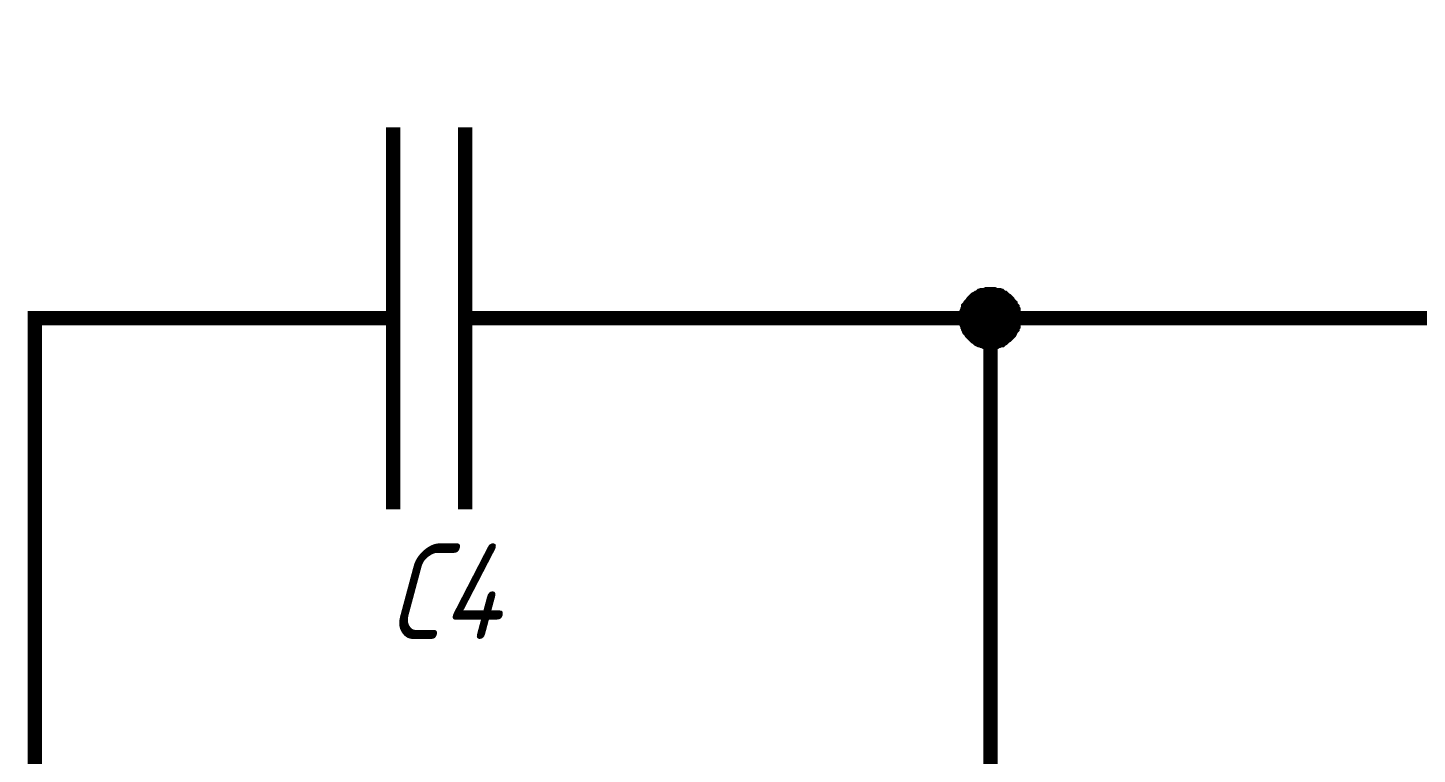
# Model space of a CAD drawing. Extents: x 196 to 1101, y 70 to 664.
# Drawn here: x 446.9 to 475.98, y 467.04 to 482.26 of the extents above; entities that cross this region are included whole.
import ezdxf

# ---------------------------------------------------------------- set-up
doc = ezdxf.new("R2010")
doc.units = 0
doc.header["$MEASUREMENT"] = 0
doc.layers.add('Sheet', color=255, linetype='CONTINUOUS')
doc.styles.add('GOST type A0', font='', dxfattribs={"oblique": 15, "height": 3.5})
doc.styles.get('GOST type A0').set_extended_font_data('GOST type A')

msp = doc.modelspace()

# ---------------------------------------------------------------- linework, layer by layer
at = {"layer": 'Sheet', "const_width": 0.3}
for points in [[(524.515, 581.171), (502.03, 581.171), (502.03, 476.18), (467.046, 476.18), (458.536, 476.18)], [(454.546, 480.172), (454.546, 472.172)], [(456.052, 480.172), (456.052, 472.172)], [(466.533, 476.18), (466.533, 476.211), (466.533, 476.227), (466.533, 476.258), (466.549, 476.289), (466.549, 476.304), (466.564, 476.335), (466.564, 476.351), (466.58, 476.382), (466.58, 476.398), (466.595, 476.413), (466.611, 476.444), (466.626, 476.46), (466.642, 476.475), (466.657, 476.491), (466.673, 476.522), (466.689, 476.537), (466.704, 476.553), (466.72, 476.568), (466.735, 476.584), (466.766, 476.6), (466.782, 476.6), (466.797, 476.615), (466.828, 476.631), (466.844, 476.646), (466.875, 476.646), (466.89, 476.662), (466.921, 476.662), (466.937, 476.662), (466.968, 476.677), (466.999, 476.677), (467.015, 476.677), (467.046, 476.677)], [(466.533, 476.18), (466.533, 476.211), (466.533, 476.227), (466.533, 476.258), (466.549, 476.289), (466.549, 476.304), (466.564, 476.335), (466.564, 476.351), (466.58, 476.382), (466.58, 476.398), (466.595, 476.413), (466.611, 476.444), (466.626, 476.46), (466.642, 476.475), (466.657, 476.491), (466.673, 476.522), (466.689, 476.537), (466.704, 476.553), (466.72, 476.568), (466.735, 476.584), (466.766, 476.6), (466.782, 476.6), (466.797, 476.615), (466.828, 476.631), (466.844, 476.646), (466.875, 476.646), (466.89, 476.662), (466.921, 476.662), (466.937, 476.662), (466.968, 476.677), (466.999, 476.677), (467.015, 476.677), (467.046, 476.677)], [(466.533, 476.18), (466.533, 476.211), (466.533, 476.227), (466.533, 476.258), (466.549, 476.289), (466.549, 476.304), (466.564, 476.335), (466.564, 476.351), (466.58, 476.382), (466.58, 476.398), (466.595, 476.413), (466.611, 476.444), (466.626, 476.46), (466.642, 476.475), (466.657, 476.491), (466.673, 476.522), (466.689, 476.537), (466.704, 476.553), (466.72, 476.568), (466.735, 476.584), (466.766, 476.6), (466.782, 476.6), (466.797, 476.615), (466.828, 476.631), (466.844, 476.646), (466.875, 476.646), (466.89, 476.662), (466.921, 476.662), (466.937, 476.662), (466.968, 476.677), (466.999, 476.677), (467.015, 476.677), (467.046, 476.677)], [(466.533, 476.18), (466.533, 476.211), (466.533, 476.227), (466.533, 476.258), (466.549, 476.289), (466.549, 476.304), (466.564, 476.335), (466.564, 476.351), (466.58, 476.382), (466.58, 476.398), (466.595, 476.413), (466.611, 476.444), (466.626, 476.46), (466.642, 476.475), (466.657, 476.491), (466.673, 476.522), (466.689, 476.537), (466.704, 476.553), (466.72, 476.568), (466.735, 476.584), (466.766, 476.6), (466.782, 476.6), (466.797, 476.615), (466.828, 476.631), (466.844, 476.646), (466.875, 476.646), (466.89, 476.662), (466.921, 476.662), (466.937, 476.662), (466.968, 476.677), (466.999, 476.677), (467.015, 476.677), (467.046, 476.677)], [(466.533, 476.18), (466.533, 476.211), (466.533, 476.227), (466.533, 476.258), (466.549, 476.289), (466.549, 476.304), (466.564, 476.335), (466.564, 476.351), (466.58, 476.382), (466.58, 476.398), (466.595, 476.413), (466.611, 476.444), (466.626, 476.46), (466.642, 476.475), (466.657, 476.491), (466.673, 476.522), (466.689, 476.537), (466.704, 476.553), (466.72, 476.568), (466.735, 476.584), (466.766, 476.6), (466.782, 476.6), (466.797, 476.615), (466.828, 476.631), (466.844, 476.646), (466.875, 476.646), (466.89, 476.662), (466.921, 476.662), (466.937, 476.662), (466.968, 476.677), (466.999, 476.677), (467.015, 476.677), (467.046, 476.677)], [(466.533, 476.18), (466.533, 476.211), (466.533, 476.227), (466.533, 476.258), (466.549, 476.289), (466.549, 476.304), (466.564, 476.335), (466.564, 476.351), (466.58, 476.382), (466.58, 476.398), (466.595, 476.413), (466.611, 476.444), (466.626, 476.46), (466.642, 476.475), (466.657, 476.491), (466.673, 476.522), (466.689, 476.537), (466.704, 476.553), (466.72, 476.568), (466.735, 476.584), (466.766, 476.6), (466.782, 476.6), (466.797, 476.615), (466.828, 476.631), (466.844, 476.646), (466.875, 476.646), (466.89, 476.662), (466.921, 476.662), (466.937, 476.662), (466.968, 476.677), (466.999, 476.677), (467.015, 476.677), (467.046, 476.677)], [(466.533, 476.18), (466.533, 476.211), (466.533, 476.227), (466.533, 476.258), (466.549, 476.289), (466.549, 476.304), (466.564, 476.335), (466.564, 476.351), (466.58, 476.382), (466.58, 476.398), (466.595, 476.413), (466.611, 476.444), (466.626, 476.46), (466.642, 476.475), (466.657, 476.491), (466.673, 476.522), (466.689, 476.537), (466.704, 476.553), (466.72, 476.568), (466.735, 476.584), (466.766, 476.6), (466.782, 476.6), (466.797, 476.615), (466.828, 476.631), (466.844, 476.646), (466.875, 476.646), (466.89, 476.662), (466.921, 476.662), (466.937, 476.662), (466.968, 476.677), (466.999, 476.677), (467.015, 476.677), (467.046, 476.677)], [(466.533, 476.18), (466.533, 476.211), (466.533, 476.227), (466.533, 476.258), (466.549, 476.289), (466.549, 476.304), (466.564, 476.335), (466.564, 476.351), (466.58, 476.382), (466.58, 476.398), (466.595, 476.413), (466.611, 476.444), (466.626, 476.46), (466.642, 476.475), (466.657, 476.491), (466.673, 476.522), (466.689, 476.537), (466.704, 476.553), (466.72, 476.568), (466.735, 476.584), (466.766, 476.6), (466.782, 476.6), (466.797, 476.615), (466.828, 476.631), (466.844, 476.646), (466.875, 476.646), (466.89, 476.662), (466.921, 476.662), (466.937, 476.662), (466.968, 476.677), (466.999, 476.677), (467.015, 476.677), (467.046, 476.677)], [(467.046, 476.677), (467.046, 476.677)], [(467.046, 476.677), (467.077, 476.677), (467.092, 476.677), (467.123, 476.677), (467.154, 476.662), (467.17, 476.662), (467.201, 476.662), (467.216, 476.646), (467.248, 476.646), (467.263, 476.631), (467.279, 476.615), (467.31, 476.6), (467.325, 476.6), (467.341, 476.584), (467.356, 476.568), (467.387, 476.553), (467.403, 476.537), (467.418, 476.522), (467.434, 476.491), (467.449, 476.475), (467.465, 476.46), (467.465, 476.444), (467.48, 476.413), (467.496, 476.398), (467.512, 476.382), (467.512, 476.351), (467.527, 476.335), (467.527, 476.304), (467.527, 476.289), (467.543, 476.258), (467.543, 476.227), (467.543, 476.211), (467.543, 476.18)], [(467.046, 476.677), (467.046, 476.677)], [(467.046, 476.677), (467.077, 476.677), (467.092, 476.677), (467.123, 476.677), (467.154, 476.662), (467.17, 476.662), (467.201, 476.662), (467.216, 476.646), (467.248, 476.646), (467.263, 476.631), (467.279, 476.615), (467.31, 476.6), (467.325, 476.6), (467.341, 476.584), (467.356, 476.568), (467.387, 476.553), (467.403, 476.537), (467.418, 476.522), (467.434, 476.491), (467.449, 476.475), (467.465, 476.46), (467.465, 476.444), (467.48, 476.413), (467.496, 476.398), (467.512, 476.382), (467.512, 476.351), (467.527, 476.335), (467.527, 476.304), (467.527, 476.289), (467.543, 476.258), (467.543, 476.227), (467.543, 476.211), (467.543, 476.18)], [(467.046, 476.677), (467.046, 476.677)], [(467.046, 476.677), (467.077, 476.677), (467.092, 476.677), (467.123, 476.677), (467.154, 476.662), (467.17, 476.662), (467.201, 476.662), (467.216, 476.646), (467.248, 476.646), (467.263, 476.631), (467.279, 476.615), (467.31, 476.6), (467.325, 476.6), (467.341, 476.584), (467.356, 476.568), (467.387, 476.553), (467.403, 476.537), (467.418, 476.522), (467.434, 476.491), (467.449, 476.475), (467.465, 476.46), (467.465, 476.444), (467.48, 476.413), (467.496, 476.398), (467.512, 476.382), (467.512, 476.351), (467.527, 476.335), (467.527, 476.304), (467.527, 476.289), (467.543, 476.258), (467.543, 476.227), (467.543, 476.211), (467.543, 476.18)], [(467.046, 476.677), (467.046, 476.677)], [(467.046, 476.677), (467.077, 476.677), (467.092, 476.677), (467.123, 476.677), (467.154, 476.662), (467.17, 476.662), (467.201, 476.662), (467.216, 476.646), (467.248, 476.646), (467.263, 476.631), (467.279, 476.615), (467.31, 476.6), (467.325, 476.6), (467.341, 476.584), (467.356, 476.568), (467.387, 476.553), (467.403, 476.537), (467.418, 476.522), (467.434, 476.491), (467.449, 476.475), (467.465, 476.46), (467.465, 476.444), (467.48, 476.413), (467.496, 476.398), (467.512, 476.382), (467.512, 476.351), (467.527, 476.335), (467.527, 476.304), (467.527, 476.289), (467.543, 476.258), (467.543, 476.227), (467.543, 476.211), (467.543, 476.18)], [(467.046, 476.677), (467.046, 476.677)], [(467.046, 476.677), (467.077, 476.677), (467.092, 476.677), (467.123, 476.677), (467.154, 476.662), (467.17, 476.662), (467.201, 476.662), (467.216, 476.646), (467.248, 476.646), (467.263, 476.631), (467.279, 476.615), (467.31, 476.6), (467.325, 476.6), (467.341, 476.584), (467.356, 476.568), (467.387, 476.553), (467.403, 476.537), (467.418, 476.522), (467.434, 476.491), (467.449, 476.475), (467.465, 476.46), (467.465, 476.444), (467.48, 476.413), (467.496, 476.398), (467.512, 476.382), (467.512, 476.351), (467.527, 476.335), (467.527, 476.304), (467.527, 476.289), (467.543, 476.258), (467.543, 476.227), (467.543, 476.211), (467.543, 476.18)], [(467.046, 476.677), (467.046, 476.677)], [(467.046, 476.677), (467.077, 476.677), (467.092, 476.677), (467.123, 476.677), (467.154, 476.662), (467.17, 476.662), (467.201, 476.662), (467.216, 476.646), (467.248, 476.646), (467.263, 476.631), (467.279, 476.615), (467.31, 476.6), (467.325, 476.6), (467.341, 476.584), (467.356, 476.568), (467.387, 476.553), (467.403, 476.537), (467.418, 476.522), (467.434, 476.491), (467.449, 476.475), (467.465, 476.46), (467.465, 476.444), (467.48, 476.413), (467.496, 476.398), (467.512, 476.382), (467.512, 476.351), (467.527, 476.335), (467.527, 476.304), (467.527, 476.289), (467.543, 476.258), (467.543, 476.227), (467.543, 476.211), (467.543, 476.18)], [(467.046, 476.677), (467.046, 476.677)], [(467.046, 476.677), (467.077, 476.677), (467.092, 476.677), (467.123, 476.677), (467.154, 476.662), (467.17, 476.662), (467.201, 476.662), (467.216, 476.646), (467.248, 476.646), (467.263, 476.631), (467.279, 476.615), (467.31, 476.6), (467.325, 476.6), (467.341, 476.584), (467.356, 476.568), (467.387, 476.553), (467.403, 476.537), (467.418, 476.522), (467.434, 476.491), (467.449, 476.475), (467.465, 476.46), (467.465, 476.444), (467.48, 476.413), (467.496, 476.398), (467.512, 476.382), (467.512, 476.351), (467.527, 476.335), (467.527, 476.304), (467.527, 476.289), (467.543, 476.258), (467.543, 476.227), (467.543, 476.211), (467.543, 476.18)], [(467.046, 476.677), (467.046, 476.677)], [(467.046, 476.677), (467.077, 476.677), (467.092, 476.677), (467.123, 476.677), (467.154, 476.662), (467.17, 476.662), (467.201, 476.662), (467.216, 476.646), (467.248, 476.646), (467.263, 476.631), (467.279, 476.615), (467.31, 476.6), (467.325, 476.6), (467.341, 476.584), (467.356, 476.568), (467.387, 476.553), (467.403, 476.537), (467.418, 476.522), (467.434, 476.491), (467.449, 476.475), (467.465, 476.46), (467.465, 476.444), (467.48, 476.413), (467.496, 476.398), (467.512, 476.382), (467.512, 476.351), (467.527, 476.335), (467.527, 476.304), (467.527, 476.289), (467.543, 476.258), (467.543, 476.227), (467.543, 476.211), (467.543, 476.18)], [(452.046, 476.18), (447.046, 476.18), (447.046, 461.175), (447.046, 453.672), (447.046, 443.669), (447.046, 433.681), (447.046, 423.677), (447.046, 413.673), (447.046, 401.169), (454.546, 401.169), (454.546, 401.169)], [(454.546, 476.18), (452.046, 476.18)], [(456.052, 476.18), (458.536, 476.18)], [(462.046, 461.175), (467.046, 461.175), (467.046, 476.18)], [(467.046, 475.668), (467.015, 475.668), (466.999, 475.668), (466.968, 475.668), (466.937, 475.683), (466.921, 475.683), (466.89, 475.699), (466.875, 475.699), (466.844, 475.714), (466.828, 475.714), (466.797, 475.73), (466.782, 475.745), (466.766, 475.761), (466.735, 475.776), (466.72, 475.792), (466.704, 475.807), (466.689, 475.823), (466.673, 475.838), (466.657, 475.854), (466.642, 475.869), (466.626, 475.901), (466.611, 475.916), (466.595, 475.932), (466.58, 475.963), (466.58, 475.978), (466.564, 476.009), (466.564, 476.025), (466.549, 476.056), (466.549, 476.071), (466.533, 476.102), (466.533, 476.134), (466.533, 476.149), (466.533, 476.18)], [(466.533, 476.18), (466.533, 476.18)], [(467.046, 475.668), (467.015, 475.668), (466.999, 475.668), (466.968, 475.668), (466.937, 475.683), (466.921, 475.683), (466.89, 475.699), (466.875, 475.699), (466.844, 475.714), (466.828, 475.714), (466.797, 475.73), (466.782, 475.745), (466.766, 475.761), (466.735, 475.776), (466.72, 475.792), (466.704, 475.807), (466.689, 475.823), (466.673, 475.838), (466.657, 475.854), (466.642, 475.869), (466.626, 475.901), (466.611, 475.916), (466.595, 475.932), (466.58, 475.963), (466.58, 475.978), (466.564, 476.009), (466.564, 476.025), (466.549, 476.056), (466.549, 476.071), (466.533, 476.102), (466.533, 476.134), (466.533, 476.149), (466.533, 476.18)], [(466.533, 476.18), (466.533, 476.18)], [(467.046, 475.668), (467.015, 475.668), (466.999, 475.668), (466.968, 475.668), (466.937, 475.683), (466.921, 475.683), (466.89, 475.699), (466.875, 475.699), (466.844, 475.714), (466.828, 475.714), (466.797, 475.73), (466.782, 475.745), (466.766, 475.761), (466.735, 475.776), (466.72, 475.792), (466.704, 475.807), (466.689, 475.823), (466.673, 475.838), (466.657, 475.854), (466.642, 475.869), (466.626, 475.901), (466.611, 475.916), (466.595, 475.932), (466.58, 475.963), (466.58, 475.978), (466.564, 476.009), (466.564, 476.025), (466.549, 476.056), (466.549, 476.071), (466.533, 476.102), (466.533, 476.134), (466.533, 476.149), (466.533, 476.18)], [(466.533, 476.18), (466.533, 476.18)], [(467.046, 475.668), (467.015, 475.668), (466.999, 475.668), (466.968, 475.668), (466.937, 475.683), (466.921, 475.683), (466.89, 475.699), (466.875, 475.699), (466.844, 475.714), (466.828, 475.714), (466.797, 475.73), (466.782, 475.745), (466.766, 475.761), (466.735, 475.776), (466.72, 475.792), (466.704, 475.807), (466.689, 475.823), (466.673, 475.838), (466.657, 475.854), (466.642, 475.869), (466.626, 475.901), (466.611, 475.916), (466.595, 475.932), (466.58, 475.963), (466.58, 475.978), (466.564, 476.009), (466.564, 476.025), (466.549, 476.056), (466.549, 476.071), (466.533, 476.102), (466.533, 476.134), (466.533, 476.149), (466.533, 476.18)], [(466.533, 476.18), (466.533, 476.18)], [(467.046, 475.668), (467.015, 475.668), (466.999, 475.668), (466.968, 475.668), (466.937, 475.683), (466.921, 475.683), (466.89, 475.699), (466.875, 475.699), (466.844, 475.714), (466.828, 475.714), (466.797, 475.73), (466.782, 475.745), (466.766, 475.761), (466.735, 475.776), (466.72, 475.792), (466.704, 475.807), (466.689, 475.823), (466.673, 475.838), (466.657, 475.854), (466.642, 475.869), (466.626, 475.901), (466.611, 475.916), (466.595, 475.932), (466.58, 475.963), (466.58, 475.978), (466.564, 476.009), (466.564, 476.025), (466.549, 476.056), (466.549, 476.071), (466.533, 476.102), (466.533, 476.134), (466.533, 476.149), (466.533, 476.18)], [(466.533, 476.18), (466.533, 476.18)], [(467.046, 475.668), (467.015, 475.668), (466.999, 475.668), (466.968, 475.668), (466.937, 475.683), (466.921, 475.683), (466.89, 475.699), (466.875, 475.699), (466.844, 475.714), (466.828, 475.714), (466.797, 475.73), (466.782, 475.745), (466.766, 475.761), (466.735, 475.776), (466.72, 475.792), (466.704, 475.807), (466.689, 475.823), (466.673, 475.838), (466.657, 475.854), (466.642, 475.869), (466.626, 475.901), (466.611, 475.916), (466.595, 475.932), (466.58, 475.963), (466.58, 475.978), (466.564, 476.009), (466.564, 476.025), (466.549, 476.056), (466.549, 476.071), (466.533, 476.102), (466.533, 476.134), (466.533, 476.149), (466.533, 476.18)], [(466.533, 476.18), (466.533, 476.18)], [(467.046, 475.668), (467.015, 475.668), (466.999, 475.668), (466.968, 475.668), (466.937, 475.683), (466.921, 475.683), (466.89, 475.699), (466.875, 475.699), (466.844, 475.714), (466.828, 475.714), (466.797, 475.73), (466.782, 475.745), (466.766, 475.761), (466.735, 475.776), (466.72, 475.792), (466.704, 475.807), (466.689, 475.823), (466.673, 475.838), (466.657, 475.854), (466.642, 475.869), (466.626, 475.901), (466.611, 475.916), (466.595, 475.932), (466.58, 475.963), (466.58, 475.978), (466.564, 476.009), (466.564, 476.025), (466.549, 476.056), (466.549, 476.071), (466.533, 476.102), (466.533, 476.134), (466.533, 476.149), (466.533, 476.18)], [(466.533, 476.18), (466.533, 476.18)], [(467.046, 475.668), (467.015, 475.668), (466.999, 475.668), (466.968, 475.668), (466.937, 475.683), (466.921, 475.683), (466.89, 475.699), (466.875, 475.699), (466.844, 475.714), (466.828, 475.714), (466.797, 475.73), (466.782, 475.745), (466.766, 475.761), (466.735, 475.776), (466.72, 475.792), (466.704, 475.807), (466.689, 475.823), (466.673, 475.838), (466.657, 475.854), (466.642, 475.869), (466.626, 475.901), (466.611, 475.916), (466.595, 475.932), (466.58, 475.963), (466.58, 475.978), (466.564, 476.009), (466.564, 476.025), (466.549, 476.056), (466.549, 476.071), (466.533, 476.102), (466.533, 476.134), (466.533, 476.149), (466.533, 476.18)], [(466.533, 476.18), (466.533, 476.18)], [(467.543, 476.18), (467.543, 476.149), (467.543, 476.134), (467.543, 476.102), (467.527, 476.071), (467.527, 476.056), (467.527, 476.025), (467.512, 476.009), (467.512, 475.978), (467.496, 475.963), (467.48, 475.932), (467.465, 475.916), (467.465, 475.901), (467.449, 475.869), (467.434, 475.854), (467.418, 475.838), (467.403, 475.823), (467.387, 475.807), (467.356, 475.792), (467.341, 475.776), (467.325, 475.761), (467.31, 475.745), (467.279, 475.73), (467.263, 475.714), (467.248, 475.714), (467.216, 475.699), (467.201, 475.699), (467.17, 475.683), (467.154, 475.683), (467.123, 475.668), (467.092, 475.668), (467.077, 475.668), (467.046, 475.668)], [(467.543, 476.18), (467.543, 476.149), (467.543, 476.134), (467.543, 476.102), (467.527, 476.071), (467.527, 476.056), (467.527, 476.025), (467.512, 476.009), (467.512, 475.978), (467.496, 475.963), (467.48, 475.932), (467.465, 475.916), (467.465, 475.901), (467.449, 475.869), (467.434, 475.854), (467.418, 475.838), (467.403, 475.823), (467.387, 475.807), (467.356, 475.792), (467.341, 475.776), (467.325, 475.761), (467.31, 475.745), (467.279, 475.73), (467.263, 475.714), (467.248, 475.714), (467.216, 475.699), (467.201, 475.699), (467.17, 475.683), (467.154, 475.683), (467.123, 475.668), (467.092, 475.668), (467.077, 475.668), (467.046, 475.668)], [(467.543, 476.18), (467.543, 476.149), (467.543, 476.134), (467.543, 476.102), (467.527, 476.071), (467.527, 476.056), (467.527, 476.025), (467.512, 476.009), (467.512, 475.978), (467.496, 475.963), (467.48, 475.932), (467.465, 475.916), (467.465, 475.901), (467.449, 475.869), (467.434, 475.854), (467.418, 475.838), (467.403, 475.823), (467.387, 475.807), (467.356, 475.792), (467.341, 475.776), (467.325, 475.761), (467.31, 475.745), (467.279, 475.73), (467.263, 475.714), (467.248, 475.714), (467.216, 475.699), (467.201, 475.699), (467.17, 475.683), (467.154, 475.683), (467.123, 475.668), (467.092, 475.668), (467.077, 475.668), (467.046, 475.668)], [(467.543, 476.18), (467.543, 476.149), (467.543, 476.134), (467.543, 476.102), (467.527, 476.071), (467.527, 476.056), (467.527, 476.025), (467.512, 476.009), (467.512, 475.978), (467.496, 475.963), (467.48, 475.932), (467.465, 475.916), (467.465, 475.901), (467.449, 475.869), (467.434, 475.854), (467.418, 475.838), (467.403, 475.823), (467.387, 475.807), (467.356, 475.792), (467.341, 475.776), (467.325, 475.761), (467.31, 475.745), (467.279, 475.73), (467.263, 475.714), (467.248, 475.714), (467.216, 475.699), (467.201, 475.699), (467.17, 475.683), (467.154, 475.683), (467.123, 475.668), (467.092, 475.668), (467.077, 475.668), (467.046, 475.668)], [(467.543, 476.18), (467.543, 476.149), (467.543, 476.134), (467.543, 476.102), (467.527, 476.071), (467.527, 476.056), (467.527, 476.025), (467.512, 476.009), (467.512, 475.978), (467.496, 475.963), (467.48, 475.932), (467.465, 475.916), (467.465, 475.901), (467.449, 475.869), (467.434, 475.854), (467.418, 475.838), (467.403, 475.823), (467.387, 475.807), (467.356, 475.792), (467.341, 475.776), (467.325, 475.761), (467.31, 475.745), (467.279, 475.73), (467.263, 475.714), (467.248, 475.714), (467.216, 475.699), (467.201, 475.699), (467.17, 475.683), (467.154, 475.683), (467.123, 475.668), (467.092, 475.668), (467.077, 475.668), (467.046, 475.668)], [(467.543, 476.18), (467.543, 476.149), (467.543, 476.134), (467.543, 476.102), (467.527, 476.071), (467.527, 476.056), (467.527, 476.025), (467.512, 476.009), (467.512, 475.978), (467.496, 475.963), (467.48, 475.932), (467.465, 475.916), (467.465, 475.901), (467.449, 475.869), (467.434, 475.854), (467.418, 475.838), (467.403, 475.823), (467.387, 475.807), (467.356, 475.792), (467.341, 475.776), (467.325, 475.761), (467.31, 475.745), (467.279, 475.73), (467.263, 475.714), (467.248, 475.714), (467.216, 475.699), (467.201, 475.699), (467.17, 475.683), (467.154, 475.683), (467.123, 475.668), (467.092, 475.668), (467.077, 475.668), (467.046, 475.668)], [(467.543, 476.18), (467.543, 476.149), (467.543, 476.134), (467.543, 476.102), (467.527, 476.071), (467.527, 476.056), (467.527, 476.025), (467.512, 476.009), (467.512, 475.978), (467.496, 475.963), (467.48, 475.932), (467.465, 475.916), (467.465, 475.901), (467.449, 475.869), (467.434, 475.854), (467.418, 475.838), (467.403, 475.823), (467.387, 475.807), (467.356, 475.792), (467.341, 475.776), (467.325, 475.761), (467.31, 475.745), (467.279, 475.73), (467.263, 475.714), (467.248, 475.714), (467.216, 475.699), (467.201, 475.699), (467.17, 475.683), (467.154, 475.683), (467.123, 475.668), (467.092, 475.668), (467.077, 475.668), (467.046, 475.668)], [(467.543, 476.18), (467.543, 476.149), (467.543, 476.134), (467.543, 476.102), (467.527, 476.071), (467.527, 476.056), (467.527, 476.025), (467.512, 476.009), (467.512, 475.978), (467.496, 475.963), (467.48, 475.932), (467.465, 475.916), (467.465, 475.901), (467.449, 475.869), (467.434, 475.854), (467.418, 475.838), (467.403, 475.823), (467.387, 475.807), (467.356, 475.792), (467.341, 475.776), (467.325, 475.761), (467.31, 475.745), (467.279, 475.73), (467.263, 475.714), (467.248, 475.714), (467.216, 475.699), (467.201, 475.699), (467.17, 475.683), (467.154, 475.683), (467.123, 475.668), (467.092, 475.668), (467.077, 475.668), (467.046, 475.668)], [(467.543, 476.18), (467.543, 476.18), (467.543, 476.18), (467.543, 476.18), (467.543, 476.18), (467.543, 476.18), (467.543, 476.18), (467.543, 476.18), (467.543, 476.18), (467.543, 476.18), (467.543, 476.18), (467.543, 476.18), (467.543, 476.18), (467.543, 476.18), (467.543, 476.18), (467.543, 476.18), (467.543, 476.18), (467.543, 476.18), (467.543, 476.18), (467.543, 476.18), (467.543, 476.18), (467.543, 476.18), (467.543, 476.18), (467.543, 476.18), (467.543, 476.18), (467.543, 476.18), (467.543, 476.18), (467.543, 476.18), (467.543, 476.18), (467.543, 476.18), (467.543, 476.18), (467.543, 476.18), (467.543, 476.18)], [(467.543, 476.18), (467.543, 476.18)], [(467.543, 476.18), (467.543, 476.18), (467.543, 476.18), (467.543, 476.18), (467.543, 476.18), (467.543, 476.18), (467.543, 476.18), (467.543, 476.18), (467.543, 476.18), (467.543, 476.18), (467.543, 476.18), (467.543, 476.18), (467.543, 476.18), (467.543, 476.18), (467.543, 476.18), (467.543, 476.18), (467.543, 476.18), (467.543, 476.18), (467.543, 476.18), (467.543, 476.18), (467.543, 476.18), (467.543, 476.18), (467.543, 476.18), (467.543, 476.18), (467.543, 476.18), (467.543, 476.18), (467.543, 476.18), (467.543, 476.18), (467.543, 476.18), (467.543, 476.18), (467.543, 476.18), (467.543, 476.18), (467.543, 476.18)], [(467.543, 476.18), (467.543, 476.18)], [(467.543, 476.18), (467.543, 476.18), (467.543, 476.18), (467.543, 476.18), (467.543, 476.18), (467.543, 476.18), (467.543, 476.18), (467.543, 476.18), (467.543, 476.18), (467.543, 476.18), (467.543, 476.18), (467.543, 476.18), (467.543, 476.18), (467.543, 476.18), (467.543, 476.18), (467.543, 476.18), (467.543, 476.18), (467.543, 476.18), (467.543, 476.18), (467.543, 476.18), (467.543, 476.18), (467.543, 476.18), (467.543, 476.18), (467.543, 476.18), (467.543, 476.18), (467.543, 476.18), (467.543, 476.18), (467.543, 476.18), (467.543, 476.18), (467.543, 476.18), (467.543, 476.18), (467.543, 476.18), (467.543, 476.18)], [(467.543, 476.18), (467.543, 476.18)], [(467.543, 476.18), (467.543, 476.18), (467.543, 476.18), (467.543, 476.18), (467.543, 476.18), (467.543, 476.18), (467.543, 476.18), (467.543, 476.18), (467.543, 476.18), (467.543, 476.18), (467.543, 476.18), (467.543, 476.18), (467.543, 476.18), (467.543, 476.18), (467.543, 476.18), (467.543, 476.18), (467.543, 476.18), (467.543, 476.18), (467.543, 476.18), (467.543, 476.18), (467.543, 476.18), (467.543, 476.18), (467.543, 476.18), (467.543, 476.18), (467.543, 476.18), (467.543, 476.18), (467.543, 476.18), (467.543, 476.18), (467.543, 476.18), (467.543, 476.18), (467.543, 476.18), (467.543, 476.18), (467.543, 476.18)], [(467.543, 476.18), (467.543, 476.18)], [(467.543, 476.18), (467.543, 476.18), (467.543, 476.18), (467.543, 476.18), (467.543, 476.18), (467.543, 476.18), (467.543, 476.18), (467.543, 476.18), (467.543, 476.18), (467.543, 476.18), (467.543, 476.18), (467.543, 476.18), (467.543, 476.18), (467.543, 476.18), (467.543, 476.18), (467.543, 476.18), (467.543, 476.18), (467.543, 476.18), (467.543, 476.18), (467.543, 476.18), (467.543, 476.18), (467.543, 476.18), (467.543, 476.18), (467.543, 476.18), (467.543, 476.18), (467.543, 476.18), (467.543, 476.18), (467.543, 476.18), (467.543, 476.18), (467.543, 476.18), (467.543, 476.18), (467.543, 476.18), (467.543, 476.18)], [(467.543, 476.18), (467.543, 476.18)], [(467.543, 476.18), (467.543, 476.18), (467.543, 476.18), (467.543, 476.18), (467.543, 476.18), (467.543, 476.18), (467.543, 476.18), (467.543, 476.18), (467.543, 476.18), (467.543, 476.18), (467.543, 476.18), (467.543, 476.18), (467.543, 476.18), (467.543, 476.18), (467.543, 476.18), (467.543, 476.18), (467.543, 476.18), (467.543, 476.18), (467.543, 476.18), (467.543, 476.18), (467.543, 476.18), (467.543, 476.18), (467.543, 476.18), (467.543, 476.18), (467.543, 476.18), (467.543, 476.18), (467.543, 476.18), (467.543, 476.18), (467.543, 476.18), (467.543, 476.18), (467.543, 476.18), (467.543, 476.18), (467.543, 476.18)], [(467.543, 476.18), (467.543, 476.18)], [(467.543, 476.18), (467.543, 476.18), (467.543, 476.18), (467.543, 476.18), (467.543, 476.18), (467.543, 476.18), (467.543, 476.18), (467.543, 476.18), (467.543, 476.18), (467.543, 476.18), (467.543, 476.18), (467.543, 476.18), (467.543, 476.18), (467.543, 476.18), (467.543, 476.18), (467.543, 476.18), (467.543, 476.18), (467.543, 476.18), (467.543, 476.18), (467.543, 476.18), (467.543, 476.18), (467.543, 476.18), (467.543, 476.18), (467.543, 476.18), (467.543, 476.18), (467.543, 476.18), (467.543, 476.18), (467.543, 476.18), (467.543, 476.18), (467.543, 476.18), (467.543, 476.18), (467.543, 476.18), (467.543, 476.18)], [(467.543, 476.18), (467.543, 476.18)], [(467.543, 476.18), (467.543, 476.18), (467.543, 476.18), (467.543, 476.18), (467.543, 476.18), (467.543, 476.18), (467.543, 476.18), (467.543, 476.18), (467.543, 476.18), (467.543, 476.18), (467.543, 476.18), (467.543, 476.18), (467.543, 476.18), (467.543, 476.18), (467.543, 476.18), (467.543, 476.18), (467.543, 476.18), (467.543, 476.18), (467.543, 476.18), (467.543, 476.18), (467.543, 476.18), (467.543, 476.18), (467.543, 476.18), (467.543, 476.18), (467.543, 476.18), (467.543, 476.18), (467.543, 476.18), (467.543, 476.18), (467.543, 476.18), (467.543, 476.18), (467.543, 476.18), (467.543, 476.18), (467.543, 476.18)], [(467.543, 476.18), (467.543, 476.18)]]:
    msp.add_lwpolyline(points, dxfattribs=at)
at = {"layer": 'Sheet', "const_width": 0.508}
msp.add_lwpolyline([(466.682, 476.183, 1), (467.19, 476.183, 1)], format="xyb", close=True, dxfattribs=at)

# ---------------------------------------------------------------- texts
at = {"layer": 'Sheet', "style": 'GOST type A0', "oblique": 15}
msp.add_text('C4', height=2, dxfattribs=at).set_placement((454.39, 469.454))

doc.saveas('drawing.dxf')
